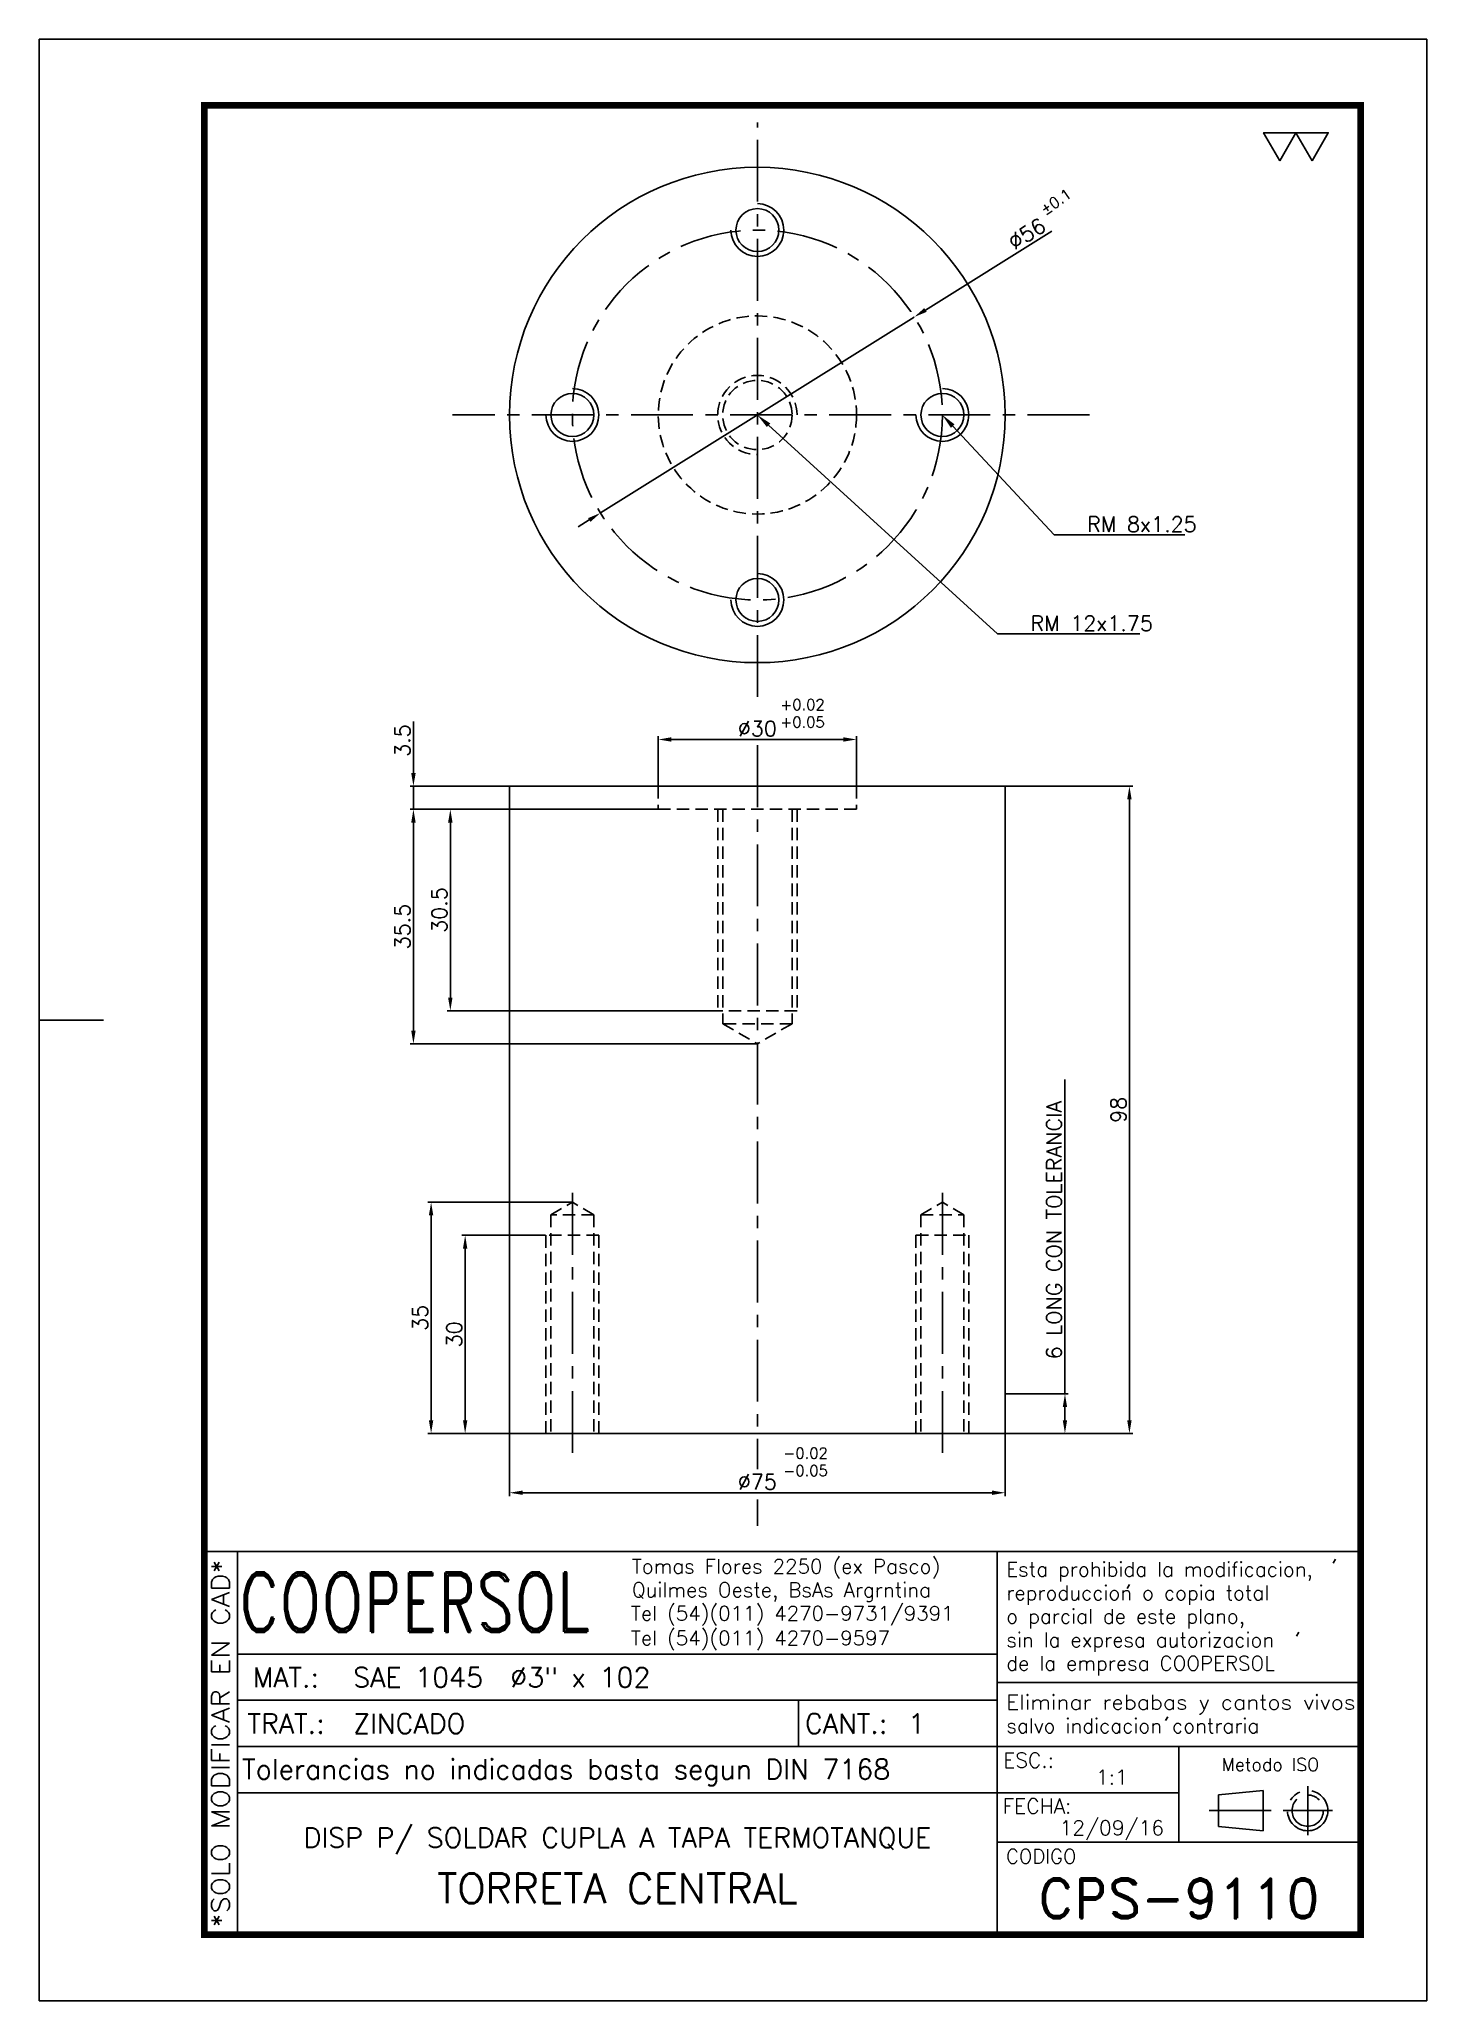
# Model space of a CAD drawing. Extents: x 0 to 210, y 0 to 297.
import ezdxf
from ezdxf import colors
from ezdxf.entities.mleader import LeaderData, LeaderLine
from ezdxf.enums import TextEntityAlignment as Align
from ezdxf.math import Vec2, Vec3

# ---------------------------------------------------------------- set-up
doc = ezdxf.new("R2010")
doc.units = 0
doc.header["$LTSCALE"] = 7.5
doc.header["$MEASUREMENT"] = 0
doc.linetypes.add('CENTER', pattern=[2, 1.25, -0.25, 0.25, -0.25])
doc.linetypes.add('HIDDEN', pattern=[0.375, 0.25, -0.125])
doc.layers.get('0').update_dxf_attribs({"linetype": 'CONTINUOUS'})
doc.layers.get('DEFPOINTS').update_dxf_attribs({"linetype": 'CONTINUOUS'})
for name, color, linetype in [('0-CO', 3, 'CONTINUOUS'), ('1', 1, 'CENTER'), ('CL', 1, 'CENTER'), ('CO', 3, 'CONTINUOUS'), ('FI', 1, 'CONTINUOUS'), ('OC', 1, 'HIDDEN')]:
    doc.layers.add(name, color=color, linetype=linetype)
doc.styles.add('ROMAND', font='ROMAND')
doc.styles.add('ROMANS', font='ROMANS.SHX')
doc.dimstyles.new('1', dxfattribs={"dimtxt": 2.3, "dimasz": 2, "dimexe": 0.5, "dimexo": 0.0625, "dimgap": 0.5, "dimtad": 1, "dimdec": 4, "dimdsep": 46, "dimtxsty": 'ROMANS', "dimcen": -2, "dimclrt": 7, "dimadec": 0, "dimazin": 0, "dimtfac": 0.869565, "dimtdec": 4, "dimtmove": 0, "dimatfit": 3, "dimfxl": 1, "dimtolj": 1, "dimarcsym": 0})

# ---------------------------------------------------------------- blocks, each defined once
blk = doc.blocks.new('A4G')
blk.add_line((0, 148.5), (9.75, 148.5))
blk.add_lwpolyline([(0, 297), (210, 297), (210, 0), (0, 0)], close=True)
at = {"const_width": 1}
blk.add_lwpolyline([(25, 287), (200, 287), (200, 10), (25, 10)], close=True, dxfattribs=at)
blk = doc.blocks.new('*D3')
at = {"layer": 'CO', "color": 0, "lineweight": -2}
for p, q in [((146.25, 183.9), (165.5, 183.9)), ((165, 181.9), (165, 87.9)), ((146.25, 85.9), (165.5, 85.9))]:
    blk.add_line(p, q, dxfattribs=at)
at = {"layer": 'CO', "color": 0}
for points in [[(164.66, 181.9), (165.33, 181.9), (165, 183.9)], [(164.66, 87.9), (165.33, 87.9), (165, 85.9)]]:
    blk.add_solid(points, dxfattribs=at)
at = {"layer": 'DEFPOINTS', "color": 0}
for p in [(146.19, 183.9), (146.19, 85.9), (165, 85.9)]:
    blk.add_point(p, dxfattribs=at)
at = {"layer": 'CO', "color": 7, "insert": (163.35, 134.9), "char_height": 2.3, "attachment_point": 5, "rotation": 90, "style": 'ROMANS'}
blk.add_mtext('\\A1;98', dxfattribs=at)
blk = doc.blocks.new('*D4')
at = {"layer": 'CO', "color": 0, "lineweight": -2}
for p, q in [((76.63, 115.9), (63.96, 115.9)), ((64.46, 87.9), (64.46, 113.9)), ((71.13, 85.9), (63.96, 85.9))]:
    blk.add_line(p, q, dxfattribs=at)
at = {"layer": 'CO', "color": 0}
for points in [[(64.13, 113.9), (64.79, 113.9), (64.46, 115.9)], [(64.13, 87.9), (64.79, 87.9), (64.46, 85.9)]]:
    blk.add_solid(points, dxfattribs=at)
at = {"layer": 'DEFPOINTS', "color": 0}
for p in [(64.46, 115.9), (76.69, 115.9), (71.19, 85.9)]:
    blk.add_point(p, dxfattribs=at)
at = {"layer": 'CO', "color": 7, "insert": (62.81, 100.9), "char_height": 2.3, "attachment_point": 5, "rotation": 90, "style": 'ROMANS'}
blk.add_mtext('\\A1;30', dxfattribs=at)
blk = doc.blocks.new('*D5')
at = {"layer": 'CO', "color": 0, "lineweight": -2}
for p, q in [((80.63, 120.9), (58.81, 120.9)), ((59.31, 87.9), (59.31, 118.9)), ((71.13, 85.9), (58.81, 85.9))]:
    blk.add_line(p, q, dxfattribs=at)
at = {"layer": 'CO', "color": 0}
for points in [[(58.97, 118.9), (59.64, 118.9), (59.31, 120.9)], [(58.97, 87.9), (59.64, 87.9), (59.31, 85.9)]]:
    blk.add_solid(points, dxfattribs=at)
at = {"layer": 'DEFPOINTS', "color": 0}
for p in [(59.31, 120.9), (80.69, 120.9), (71.19, 85.9)]:
    blk.add_point(p, dxfattribs=at)
at = {"layer": 'CO', "color": 7, "insert": (57.66, 103.4), "char_height": 2.3, "attachment_point": 5, "rotation": 90, "style": 'ROMANS'}
blk.add_mtext('\\A1;35', dxfattribs=at)
blk = doc.blocks.new('*D6')
at = {"layer": 'CO', "color": 0, "lineweight": -2}
for p, q in [((56.63, 185.9), (56.63, 193.72)), ((71.13, 183.9), (56.13, 183.9)), ((56.63, 180.4), (56.63, 183.9)), ((93.63, 180.4), (56.13, 180.4)), ((56.63, 178.4), (56.63, 176.4))]:
    blk.add_line(p, q, dxfattribs=at)
at = {"layer": 'CO', "color": 0}
for points in [[(56.3, 185.9), (56.97, 185.9), (56.63, 183.9)], [(56.3, 178.4), (56.97, 178.4), (56.63, 180.4)]]:
    blk.add_solid(points, dxfattribs=at)
at = {"layer": 'DEFPOINTS', "color": 0}
for p in [(56.63, 183.9), (71.19, 183.9), (93.69, 180.4)]:
    blk.add_point(p, dxfattribs=at)
at = {"layer": 'CO', "color": 7, "insert": (54.98, 190.81), "char_height": 2.3, "attachment_point": 5, "rotation": 90, "style": 'ROMANS'}
blk.add_mtext('\\A1;3.5', dxfattribs=at)
blk = doc.blocks.new('*D7')
at = {"layer": 'CO', "color": 0, "lineweight": -2}
for p, q in [((93.56, 180.4), (61.72, 180.4)), ((62.22, 178.4), (62.22, 151.9)), ((102.63, 149.9), (61.72, 149.9))]:
    blk.add_line(p, q, dxfattribs=at)
at = {"layer": 'CO', "color": 0}
for points in [[(61.88, 178.4), (62.55, 178.4), (62.22, 180.4)], [(61.88, 151.9), (62.55, 151.9), (62.22, 149.9)]]:
    blk.add_solid(points, dxfattribs=at)
at = {"layer": 'DEFPOINTS', "color": 0}
for p in [(93.63, 180.4), (62.22, 149.9), (102.69, 149.9)]:
    blk.add_point(p, dxfattribs=at)
at = {"layer": 'CO', "color": 7, "insert": (60.57, 165.15), "char_height": 2.3, "attachment_point": 5, "rotation": 90, "style": 'ROMANS'}
blk.add_mtext('\\A1;30.5', dxfattribs=at)
blk = doc.blocks.new('*D8')
at = {"layer": 'CO', "color": 0, "lineweight": -2}
for p, q in [((93.63, 180.4), (56.13, 180.4)), ((56.63, 178.4), (56.63, 146.9)), ((108.63, 144.9), (56.13, 144.9))]:
    blk.add_line(p, q, dxfattribs=at)
at = {"layer": 'CO', "color": 0}
for points in [[(56.3, 178.4), (56.97, 178.4), (56.63, 180.4)], [(56.3, 146.9), (56.97, 146.9), (56.63, 144.9)]]:
    blk.add_solid(points, dxfattribs=at)
at = {"layer": 'DEFPOINTS', "color": 0}
for p in [(93.69, 180.4), (56.63, 144.9), (108.69, 144.9)]:
    blk.add_point(p, dxfattribs=at)
at = {"layer": 'CO', "color": 7, "insert": (54.98, 162.65), "char_height": 2.3, "attachment_point": 5, "rotation": 90, "style": 'ROMANS'}
blk.add_mtext('\\A1;35.5', dxfattribs=at)
blk = doc.blocks.new('*D9')
at = {"layer": 'CO', "color": 0, "lineweight": -2}
for p, q in [((153.24, 267.95), (134.13, 256)), ((84.94, 225.27), (132.43, 254.94)), ((83.25, 224.21), (81.55, 223.15))]:
    blk.add_line(p, q, dxfattribs=at)
at = {"layer": 'CO', "color": 0}
for points in [[(133.95, 256.29), (134.31, 255.72), (132.43, 254.94)], [(83.07, 224.49), (83.42, 223.92), (84.94, 225.27)]]:
    blk.add_solid(points, dxfattribs=at)
at = {"layer": 'DEFPOINTS', "color": 0}
for p in [(132.43, 254.94), (84.94, 225.27)]:
    blk.add_point(p, dxfattribs=at)
at = {"layer": 'CO', "color": 7, "insert": (149.48, 267.55), "char_height": 2.3, "attachment_point": 5, "rotation": 32.0019, "style": 'ROMANS'}
blk.add_mtext('\\A1;∅56', dxfattribs=at)
blk = doc.blocks.new('*D10')
at = {"layer": 'CO', "color": 0, "lineweight": -2}
for p, q in [((93.69, 183.96), (93.69, 191.47)), ((95.69, 190.97), (121.69, 190.97)), ((123.69, 183.96), (123.69, 191.47))]:
    blk.add_line(p, q, dxfattribs=at)
at = {"layer": 'CO', "color": 0}
for points in [[(95.69, 191.31), (95.69, 190.64), (93.69, 190.97)], [(121.69, 191.31), (121.69, 190.64), (123.69, 190.97)]]:
    blk.add_solid(points, dxfattribs=at)
at = {"layer": 'DEFPOINTS', "color": 0}
for p in [(123.69, 190.97), (93.69, 183.9), (123.69, 183.9)]:
    blk.add_point(p, dxfattribs=at)
at = {"layer": 'CO', "color": 7, "insert": (108.69, 192.62), "char_height": 2.3, "attachment_point": 5, "style": 'ROMANS'}
blk.add_mtext('\\A1;%%C30', dxfattribs=at)
blk = doc.blocks.new('*D11')
at = {"layer": 'CO', "color": 0, "lineweight": -2}
for p, q in [((71.19, 85.84), (71.19, 76.42)), ((146.19, 85.84), (146.19, 76.42)), ((144.19, 76.92), (73.19, 76.92))]:
    blk.add_line(p, q, dxfattribs=at)
at = {"layer": 'CO', "color": 0}
for points in [[(73.19, 77.26), (73.19, 76.59), (71.19, 76.92)], [(144.19, 77.26), (144.19, 76.59), (146.19, 76.92)]]:
    blk.add_solid(points, dxfattribs=at)
at = {"layer": 'DEFPOINTS', "color": 0}
for p in [(71.19, 85.9), (146.19, 85.9), (71.19, 76.92)]:
    blk.add_point(p, dxfattribs=at)
at = {"layer": 'CO', "color": 7, "insert": (108.69, 78.57), "char_height": 2.3, "attachment_point": 5, "style": 'ROMANS'}
blk.add_mtext('\\A1;%%C75', dxfattribs=at)
blk = doc.blocks.new('TOL')
at = {"layer": '0-CO', "style": 'ROMANS'}
for tag, p in [('TOLSUP', (2.34, 3.94)), ('TOLINF', (2.34, 1.29))]:
    blk.add_attdef(tag, p, '', height=1.64, dxfattribs=at)
blk = doc.blocks.new('*D12')
at = {"layer": 'CO', "color": 0, "lineweight": -2}
for p, q in [((155.24, 91.9), (155.24, 139.48)), ((146.25, 91.9), (155.74, 91.9)), ((155.24, 87.9), (155.24, 89.9)), ((146.25, 85.9), (155.74, 85.9))]:
    blk.add_line(p, q, dxfattribs=at)
at = {"layer": 'CO', "color": 0}
for points in [[(154.91, 89.9), (155.57, 89.9), (155.24, 91.9)], [(154.91, 87.9), (155.57, 87.9), (155.24, 85.9)]]:
    blk.add_solid(points, dxfattribs=at)
at = {"layer": 'DEFPOINTS', "color": 0}
for p in [(146.19, 91.9), (155.24, 91.9), (146.19, 85.9)]:
    blk.add_point(p, dxfattribs=at)
at = {"layer": 'CO', "color": 7, "insert": (153.59, 116.69), "char_height": 2.3, "attachment_point": 5, "rotation": 90, "style": 'ROMANS'}
blk.add_mtext('\\A1;6 LONG CON TOLERANCIA', dxfattribs=at)
blk = doc.blocks.new('COOPERSOLROT-02')
for p, q in [((0, 58), (175, 58)), ((0, 0), (0, 58)), ((5, 0), (5, 58)), ((120, 0), (120, 58)), ((175, 0), (175, 58)), ((5, 42.5), (120, 42.5)), ((120, 38.19), (175, 38.19)), ((5, 35.5), (120, 35.5)), ((89.89, 28.5), (89.89, 35.5)), ((5, 28.5), (175, 28.5)), ((147.5, 14), (147.5, 28.5)), ((147.5, 21.5), (5, 21.5)), ((120, 14), (175, 14)), ((0, 0), (175, 0))]:
    blk.add_line(p, q)
at = {"color": 1, "linetype": 'CENTER'}
blk.add_line((166.98, 22.51), (166.98, 15.06), dxfattribs=at)
for points in [[(152.09, 18.79), (161.93, 18.79)], [(163.26, 18.79), (170.71, 18.79)]]:
    blk.add_lwpolyline(points, dxfattribs=at)
at = {"layer": '1'}
for points in [[(170.85, 56.26), (171.21, 56.85)], [(139.66, 52.43), (140.02, 53.02)], [(165.28, 45.22), (165.64, 45.81)], [(145.46, 32.42), (145.82, 33.01)]]:
    blk.add_lwpolyline(points, dxfattribs=at)
blk.add_lwpolyline([(160.25, 18.79), (160.25, 21.83), (153.47, 21.16), (153.47, 16.41), (160.25, 15.74)], close=True, dxfattribs=at)
for radius in [3.05, 2.37]:
    blk.add_circle((166.98, 18.79), radius, dxfattribs=at)
at = {"style": 'ROMANS', "width": 0.996387}
blk.add_text('*SOLO MODIFICAR EN CAD*', height=2.7, rotation=90, dxfattribs=at).set_placement((3.77, 1.09), (3.77, 56.81), align=Align.FIT)
at = {"style": 'ROMAND', "width": 0.75}
blk.add_text('COOPERSOL', height=9, dxfattribs=at).set_placement((5.26, 45.85))
at = {"style": 'ROMANS'}
for s, p in [('MAT.:', (7.32, 37.47)), ('TRAT.:', (6.5, 30.47)), ('CANT.:', (90.89, 30.47)), ('Tolerancias no indicadas basta segun DIN 7168', (5.7, 23.56))]:
    blk.add_text(s, height=3, dxfattribs=at).set_placement(p)
for tag, height, style, p in [('CONJUNTO', 2.3, 'ROMANS', (62.5, 17.5)), ('SUBCONJUNTO', 3, 'ROMANS', (62.5, 11.5)), ('DENOMINACION', 4.5, 'ROMANS', (62.5, 4.75)), ('COD-PLA', 6, 'ROMAND', (147.5, 5.5))]:
    blk.add_attdef(tag, text='', height=height, dxfattribs=dict(style=style)).set_placement(p, align=Align.MIDDLE)
at = {"layer": '1', "style": 'ROMANS'}
for s, height, p in [('Tomas Flores 2250 (ex Pasco)', 2.2, (64.69, 54.68)), ('Esta prohibida la modificacion,', 2.2, (121.36, 54.23)), ('Quilmes Oeste, BsAs Argrntina', 2.2, (64.69, 51.12)), ('reproduccion o copia total', 2.2, (121.36, 50.67)), ('Tel (54)(011) 4270-9731/9391', 2.2, (64.55, 47.56)), ('o parcial de este plano,', 2.2, (121.36, 47.11)), ('Tel (54)(011) 4270-9597', 2.2, (64.55, 43.83)), ('sin la expresa autorizacion ', 2.2, (121.36, 43.55)), ('de la empresa COOPERSOL', 2.2, (121.36, 39.99)), ('salvo indicacion contraria', 2.2, (121.36, 30.54)), ('ESC.:', 2.25, (120.89, 25.29)), ('FECHA:', 2.25, (120.81, 18.36)), ('CODIGO', 2.16, (121.33, 10.78))]:
    blk.add_text(s, height=height, dxfattribs=at).set_placement(p)
at = {"layer": '1', "style": 'ROMANS', "width": 0.96139}
blk.add_text('Eliminar rebabas y cantos vivos', height=2.2, dxfattribs=at).set_placement((121.34, 34.1), (174.21, 34.1), align=Align.FIT)
at = {"layer": '1', "style": 'ROMANS'}
blk.add_text('Metodo ISO', height=1.948, dxfattribs=at).set_placement((161.34, 25.77), align=Align.MIDDLE)
for tag, p in [('MAT', (22.51, 37.47)), ('TRAT', (22.51, 30.47)), ('CANT', (106.49, 30.47))]:
    blk.add_attdef(tag, p, '', height=3, dxfattribs=at)
for tag, p in [('ESC', (137.33, 22.73)), ('FECHA', (137.33, 15.06))]:
    blk.add_attdef(tag, text='', height=2.25, dxfattribs=at).set_placement(p, align=Align.CENTER)

msp = doc.modelspace()

# ---------------------------------------------------------------- linework, layer by layer
for p, q in [((71.18893, 183.89937), (71.18893, 85.89937)), ((71.18893, 183.89937), (146.18893, 183.89937)), ((146.18893, 183.89937), (146.18893, 85.89937)), ((71.18893, 85.89937), (146.18893, 85.89937))]:
    msp.add_line(p, q)
for centre, radius in [((108.68893, 240.10568), 37.5), ((108.68893, 268.10568), 3.25), ((80.68893, 240.10568), 3.25), ((136.68893, 240.10568), 3.25), ((108.68893, 212.10568), 3.25)]:
    msp.add_circle(centre, radius)
at = {"layer": 'CL'}
for p, q in [((108.68893, 197.40994), (108.68893, 284.39055)), ((158.94027, 240.10568), (62.54544, 240.10568)), ((108.68893, 190.09231), (108.68893, 80.51394)), ((80.68893, 122.3217), (80.68893, 82.87518)), ((136.68893, 122.3217), (136.68893, 82.48579)), ((108.68893, 75.87639), (108.68893, 71.9175))]:
    msp.add_line(p, q, dxfattribs=at)
msp.add_circle((108.68893, 240.10568), 28, dxfattribs=at)
at = {"layer": 'CO'}
for points in [[(187.74912, 278.60654), (190.19327, 282.83994), (185.30497, 282.83994)], [(192.63743, 278.60654), (195.08158, 282.83994), (190.19327, 282.83994)]]:
    msp.add_lwpolyline(points, close=True, dxfattribs=at)
at = {"layer": 'FI'}
for centre in [(108.68893, 268.10568), (80.68893, 240.10568), (136.68893, 240.10568), (108.68893, 212.10568)]:
    msp.add_arc(centre, 4, 180, 90, dxfattribs=at)
at = {"layer": 'OC'}
for p, q in [((93.68893, 183.89937), (93.68893, 180.39937)), ((123.68893, 183.89937), (123.68893, 180.39937)), ((123.68893, 180.39937), (93.68893, 180.39937)), ((102.68893, 180.39937), (102.68893, 149.89937)), ((103.43893, 180.39937), (103.43893, 147.93046)), ((113.93893, 180.39937), (113.93893, 147.93046)), ((114.68893, 180.39937), (114.68893, 149.89937)), ((114.68893, 149.89937), (102.68893, 149.89937)), ((103.43893, 147.93046), (108.68893, 144.89937)), ((113.93893, 147.93046), (103.43893, 147.93046)), ((113.93893, 147.93046), (108.68893, 144.89937)), ((77.43893, 119.02299), (80.68893, 120.89937)), ((77.43893, 119.02299), (77.43893, 85.89937)), ((83.93893, 119.02299), (77.43893, 119.02299)), ((83.93893, 119.02299), (80.68893, 120.89937)), ((83.93893, 119.02299), (83.93893, 85.89937)), ((133.43893, 119.02299), (136.68893, 120.89937)), ((133.43893, 119.02299), (133.43893, 85.89937)), ((133.43893, 119.02299), (139.93893, 119.02299)), ((139.93893, 119.02299), (136.68893, 120.89937)), ((139.93893, 119.02299), (139.93893, 85.89937)), ((76.68893, 115.89937), (76.68893, 85.89937)), ((84.68893, 115.89937), (76.68893, 115.89937)), ((84.68893, 115.89937), (84.68893, 85.89937)), ((132.68893, 115.89937), (132.68893, 85.89937)), ((132.68893, 115.89937), (140.68893, 115.89937)), ((140.68893, 115.89937), (140.68893, 85.89937))]:
    msp.add_line(p, q, dxfattribs=at)
for radius in [15, 5.25]:
    msp.add_circle((108.68893, 240.10568), radius, dxfattribs=at)
msp.add_arc((108.68893, 240.10568), 6, 0, 270, dxfattribs=at)

# ---------------------------------------------------------------- block references
msp.add_blockref('A4G', (0, 0))
ref = msp.add_blockref('COOPERSOLROT-02', (25, 10))
ref.add_attrib('COD-PLA', 'CPS-9110', dxfattribs={"height": 6, "style": 'ROMAND'}).set_placement((172.5, 15.5), align=Align.MIDDLE)
ref.add_attrib('FECHA', '12/09/16', dxfattribs={"layer": '1', "height": 2.25, "style": 'ROMANS'}).set_placement((162.33468, 25.061), align=Align.CENTER)
ref.add_attrib('MAT', 'SAE 1045  %%c3" x 102', (47.50529, 47.46815), dxfattribs={"layer": '1', "height": 3, "style": 'ROMANS'})
ref.add_attrib('TRAT', 'ZINCADO', (47.50529, 40.46815), dxfattribs={"layer": '1', "height": 3, "style": 'ROMANS'})
ref.add_attrib('ESC', '1:1', dxfattribs={"layer": '1', "height": 2.25, "style": 'ROMANS'}).set_placement((162.33468, 32.72855), align=Align.CENTER)
ref.add_attrib('CANT', '1', (131.49059, 40.46815), dxfattribs={"layer": '1', "height": 3, "style": 'ROMANS'})
ref.add_attrib('DENOMINACION', 'TORRETA CENTRAL', dxfattribs={"height": 4.5, "style": 'ROMANS'}).set_placement((87.5, 17.03781), align=Align.MIDDLE)
ref.add_attrib('SUBCONJUNTO', 'DISP P/ SOLDAR CUPLA A TAPA TERMOTANQUE', dxfattribs={"height": 3, "style": 'ROMANS'}).set_placement((87.5, 24.47785), align=Align.MIDDLE)
at = {"layer": 'CO'}
ref = msp.add_blockref('TOL', (151.04558, 267.92017), dxfattribs=dict(at, rotation=34.55542099142006))
ref.add_attrib('TOLINF', '%%p0.1', (152.24635, 270.31007), dxfattribs={"layer": '0-CO', "height": 1.636364, "rotation": 34.555421, "style": 'ROMANS'})
for p, values in [((109.80088, 191.49707), {'TOLINF': '+0.05', 'TOLSUP': '+0.02'}), ((110.26552, 78.16012), {'TOLINF': '-0.05', 'TOLSUP': '-0.02'})]:
    msp.add_blockref('TOL', p, dxfattribs=at).add_auto_attribs(values)

# ---------------------------------------------------------------- dimensions: what is measured, and where the dimension line sits
dim = msp.add_diameter_dim_2p(p1=(84.94407, 225.26716), p2=(132.43378, 254.94421), dimstyle='1', dxfattribs=at)
dim.commit()
dim.dimension.update_dxf_attribs({"geometry": '*D9', "text_midpoint": (150.35895, 266.14593), "dimtype": 163})
for base, p1, p2, picture, middle in [((56.63285, 183.89937), (93.68893, 180.39937), (71.18893, 183.89937), '*D6', (54.98285, 190.8089)), ((164.99602, 85.89937), (146.18893, 183.89937), (146.18893, 85.89937), '*D3', (163.34602, 134.89937)), ((56.63285, 144.89937), (93.68893, 180.39937), (108.68893, 144.89937), '*D8', (54.98285, 162.64937)), ((62.21684, 149.89937), (93.62643, 180.39937), (102.68893, 149.89937), '*D7', (60.56684, 165.14937)), ((59.30789, 120.89937), (71.18893, 85.89937), (80.68893, 120.89937), '*D5', (57.65789, 103.39937)), ((64.46077, 115.89937), (71.18893, 85.89937), (76.68893, 115.89937), '*D4', (62.81077, 100.89937))]:
    dim = msp.add_linear_dim(base=base, p1=p1, p2=p2, angle=90, dimstyle='1', dxfattribs=at)
    dim.commit()
    dim.dimension.update_dxf_attribs({"geometry": picture, "text_midpoint": middle})
for base, p1, p2, picture, middle in [((123.68893, 190.97308), (93.68893, 183.89937), (123.68893, 183.89937), '*D10', (108.68893, 192.62308)), ((71.18893, 76.92422), (146.18893, 85.89937), (71.18893, 85.89937), '*D11', (108.68893, 78.57422))]:
    dim = msp.add_linear_dim(base=base, p1=p1, p2=p2, text='%%C<>', dimstyle='1', dxfattribs=at)
    dim.commit()
    dim.dimension.update_dxf_attribs({"geometry": picture, "text_midpoint": middle})
dim = msp.add_linear_dim(base=(155.23917, 91.89937), p1=(146.18893, 85.89937), p2=(146.18893, 91.89937), angle=90, text='<> LONG CON TOLERANCIA', dimstyle='1', dxfattribs=at)
dim.commit()
dim.dimension.update_dxf_attribs({"geometry": '*D12', "text_midpoint": (153.58917, 116.68747)})

# ---------------------------------------------------------------- leaders
ml = msp.add_multileader_mtext('Standard', dxfattribs=at)
ml.set_content('RM 12x1.75', color=7, style='ROMANS')
ml.set_leader_properties(color=256, linetype='ByLayer', lineweight=-1)
ml.build(insert=Vec2(0, 0))
ml.multileader.update_dxf_attribs({"text_left_attachment_type": 6, "text_right_attachment_type": 5, "dogleg_length": 4, "arrow_head_size": 2.3})
ctx = ml.context
ctx.base_point, ctx.char_height, ctx.arrow_head_size, ctx.landing_gap_size, ctx.plane_origin = Vec3(149.02744, 206.94586), 2.3, 2.3, 1, Vec3(108.68893, 240.10568)
ctx.left_attachment, ctx.right_attachment = 6, 5
notes = []
notes.append((ctx, [(0, (1, 1, 0), (145.02744, 206.94586), (1, 0), 4, [(0, [(108.68893, 240.10568)], 0, [])])]))
ctx.mtext.insert, ctx.mtext.flow_direction = Vec3(150.02744, 209.70586), 5
ml = msp.add_multileader_mtext('Standard', dxfattribs=at)
ml.set_content('RM 8x1.25', color=7, style='ROMANS')
ml.set_leader_properties(color=256, linetype='ByLayer', lineweight=-1)
ml.build(insert=Vec2(0, 0))
ml.multileader.update_dxf_attribs({"text_left_attachment_type": 6, "text_right_attachment_type": 5, "dogleg_length": 4, "arrow_head_size": 2.3})
ctx = ml.context
ctx.base_point, ctx.char_height, ctx.arrow_head_size, ctx.landing_gap_size, ctx.plane_origin = Vec3(157.61274, 221.95293), 2.3, 2.3, 1, Vec3(136.68893, 240.10568)
ctx.left_attachment, ctx.right_attachment = 6, 5
notes.append((ctx, [(0, (1, 1, 0), (153.61274, 221.95293), (1, 0), 4, [(0, [(136.68893, 240.10568)], 0, [])])]))
ctx.mtext.insert, ctx.mtext.flow_direction = Vec3(158.61274, 224.71293), 5
for ctx, leaders in notes:
    for number, flags, end, landing, length, lines in leaders:
        leader = LeaderData()
        leader.index, (leader.has_last_leader_line, leader.has_dogleg_vector, leader.attachment_direction) = number, flags
        leader.last_leader_point, leader.dogleg_vector, leader.dogleg_length = Vec3(end), Vec3(landing), length
        for number, points, colour, breaks in lines:
            line = LeaderLine()
            line.index, line.vertices, line.color, line.breaks = number, Vec3.list(points), colors.encode_raw_color(colour), breaks
            leader.lines.append(line)
        ctx.leaders.append(leader)

doc.saveas('drawing.dxf')
